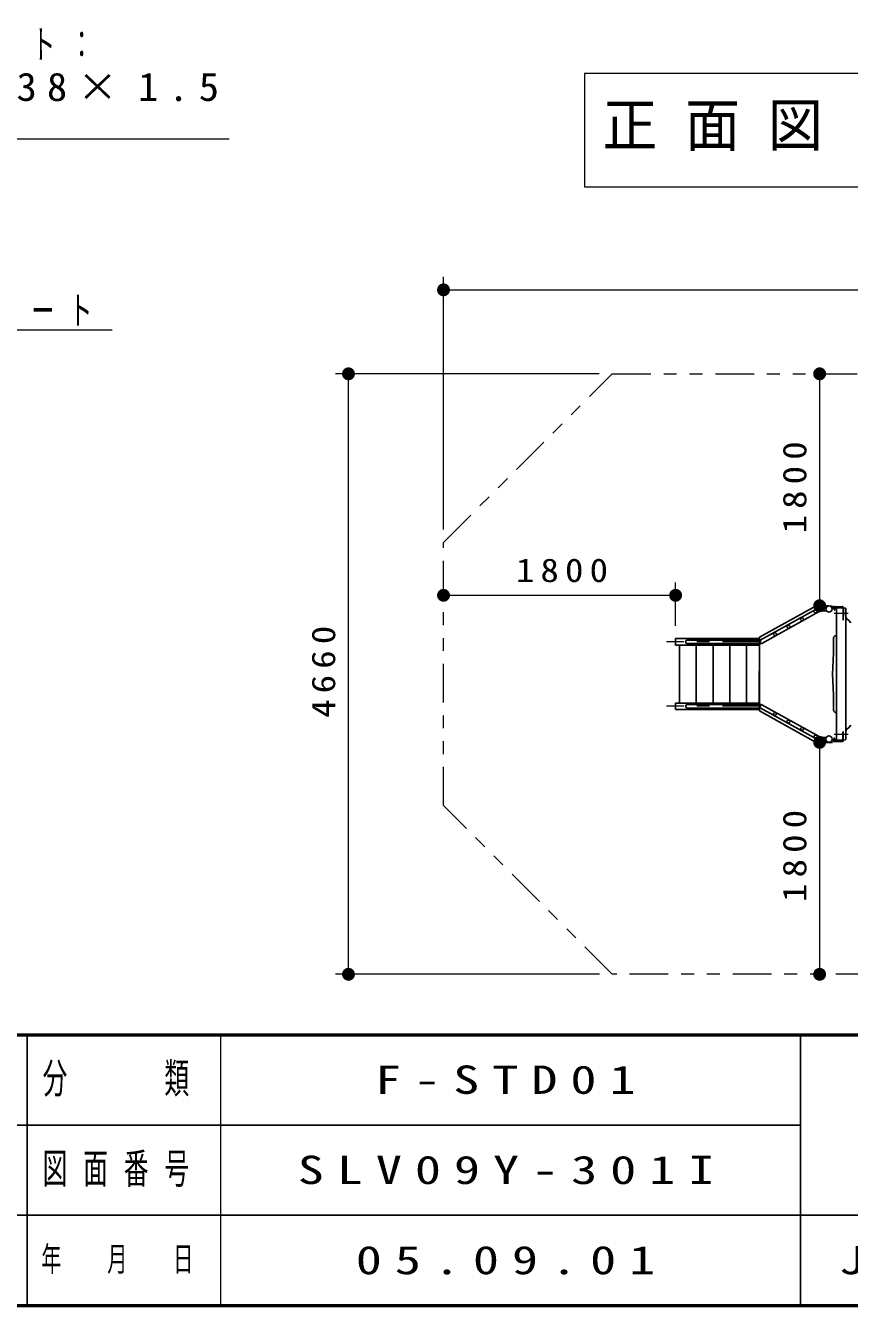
# Model space of a CAD drawing. Units: millimetres on the paper, with parts at other scales. Extents: x -365 to 0, y -47 to 257.
# Drawn here: x -130.1 to -66.2, y 0 to 99.3 of the extents above; entities that cross this region are included whole.
import ezdxf

# ---------------------------------------------------------------- set-up
doc = ezdxf.new("R2010")
doc.units = ezdxf.units.MM
for name, pattern in [('USER1', [4.5, 2.5, -2]), ('USER2', [6, 3, -1, 1, -1]), ('USER3', [8, 3, -1, 1, -1, 1, -1])]:
    doc.linetypes.add(name, pattern=pattern)
doc.layers.add('LY_1', color=7, linetype='Continuous', lineweight=13)
doc.layers.add('LY_2', color=7, linetype='Continuous', lineweight=13)
doc.layers.add('LY_3', color=7, linetype='Continuous')
doc.styles.add('ＭＳ ゴシック', font='')
doc.styles.get('ＭＳ ゴシック').set_extended_font_data('MS Gothic')

# ---------------------------------------------------------------- blocks, each defined once
blk = doc.blocks.new('filled_dot')
at = {"color": 0, "linetype": 'Continuous', "lineweight": -2, "const_width": 1.25}
blk.add_lwpolyline([(-0.625, 0, 1), (0.625, 0, 1)], format="xyb", close=True, dxfattribs=at)

msp = doc.modelspace()

# ---------------------------------------------------------------- linework, layer by layer
at = {"layer": 'LY_1'}
for p, q in [((-86.77, 95.601), (-86.77, 86.801)), ((-38.97, 95.601), (-86.77, 95.601)), ((-148.207, 90.522), (-114.32, 90.522)), ((-86.77, 86.801), (-38.97, 86.801)), ((-97.695, 60.212), (-97.695, 79.812)), ((-97.695, 78.812), (-28.045, 78.812)), ((-147.393, 75.712), (-123.393, 75.712)), ((-85.611, 72.296), (-106.068, 72.296)), ((-105.068, 25.696), (-105.068, 72.296)), ((-68.52, 72.296), (-68.52, 54.296)), ((-79.695, 52.746), (-79.695, 56.106)), ((-97.695, 55.106), (-79.695, 55.106)), ((-67.779, 54.296), (-67.52, 54.296)), ((-67.5, 54.13), (-67.5, 54.139)), ((-67.5, 43.853), (-67.5, 43.862)), ((-68.52, 43.696), (-68.52, 25.696)), ((-67.779, 43.696), (-67.52, 43.696)), ((-85.601, 25.696), (-106.068, 25.696))]:
    msp.add_line(p, q, dxfattribs=at)
at = {"layer": 'LY_1', "lineweight": 25}
for p, q in [((-73.195, 51.846), (-68.779, 54.296)), ((-73.127, 51.614), (-68.687, 54.077)), ((-72.994, 51.377), (-68.555, 53.839)), ((-68.779, 54.296), (-67.795, 54.296)), ((-68.281, 54.182), (-67.997, 54.182)), ((-68.281, 53.91), (-67.997, 53.91)), ((-67.595, 54.184), (-67.171, 54.184)), ((-67.571, 54.139), (-67.171, 54.139)), ((-67.469, 54.059), (-67.469, 54.139)), ((-67.273, 54.059), (-67.469, 54.059)), ((-67.421, 54.059), (-67.421, 54.139)), ((-67.321, 54.059), (-67.321, 54.139)), ((-67.273, 54.059), (-67.273, 54.139)), ((-67.171, 54.184), (-67.171, 54.139)), ((-66.695, 53.19), (-66.695, 53.529)), ((-79.695, 51.246), (-79.695, 51.746)), ((-73.195, 51.746), (-79.695, 51.746)), ((-73.195, 51.846), (-73.195, 48.996)), ((-67.224, 51.981), (-67.224, 46.01)), ((-73.195, 51.246), (-79.695, 51.246)), ((-79.388, 46.746), (-79.388, 51.246)), ((-73.059, 51.632), (-78.784, 51.632)), ((-73.059, 51.36), (-78.784, 51.36)), ((-78.088, 46.746), (-78.088, 51.246)), ((-76.788, 46.746), (-76.788, 51.246)), ((-75.488, 46.746), (-75.488, 51.246)), ((-74.188, 46.746), (-74.188, 51.246)), ((-73.195, 46.146), (-73.195, 48.996)), ((-73.195, 46.746), (-79.695, 46.746)), ((-79.695, 46.746), (-79.695, 46.246)), ((-73.195, 46.246), (-79.695, 46.246)), ((-73.059, 46.632), (-78.784, 46.632)), ((-73.059, 46.36), (-78.784, 46.36)), ((-73.195, 46.146), (-68.779, 43.696)), ((-73.127, 46.378), (-68.687, 43.915)), ((-72.994, 46.615), (-68.555, 44.153)), ((-68.281, 44.082), (-67.997, 44.082)), ((-68.281, 43.81), (-67.997, 43.81)), ((-67.595, 43.808), (-67.171, 43.808)), ((-67.571, 43.853), (-67.171, 43.853)), ((-67.273, 43.933), (-67.469, 43.933)), ((-67.469, 43.933), (-67.469, 43.853)), ((-67.421, 43.933), (-67.421, 43.853)), ((-67.321, 43.933), (-67.321, 43.853)), ((-67.273, 43.933), (-67.273, 43.853)), ((-67.171, 43.808), (-67.171, 43.853)), ((-68.779, 43.696), (-67.795, 43.696))]:
    msp.add_line(p, q, dxfattribs=at)
at = {"layer": 'LY_1', "linetype": 'USER3'}
for p, q in [((-67.475, 54.229), (-67.475, 54.184)), ((-67.475, 54.229), (-66.745, 54.229)), ((-67.475, 54.184), (-66.743, 54.184)), ((-67.371, 54.287), (-67.371, 53.931)), ((-66.72, 54.162), (-66.72, 53.488)), ((-66.675, 54.162), (-66.675, 53.488)), ((-66.675, 53.488), (-66.72, 53.488)), ((-67.475, 43.763), (-67.475, 43.808)), ((-67.475, 43.808), (-66.743, 43.808)), ((-67.475, 43.763), (-66.745, 43.763)), ((-67.371, 43.705), (-67.371, 44.061)), ((-66.72, 43.831), (-66.72, 44.504)), ((-66.675, 44.504), (-66.72, 44.504)), ((-66.675, 43.831), (-66.675, 44.504))]:
    msp.add_line(p, q, dxfattribs=at)
at = {"layer": 'LY_1', "linetype": 'USER2'}
for p, q in [((-66.314, 53.691), (-67.383, 53.691)), ((-73.059, 51.496), (-80.412, 51.496)), ((-73.059, 46.496), (-80.412, 46.496)), ((-66.314, 44.301), (-67.383, 44.301))]:
    msp.add_line(p, q, dxfattribs=at)
at = {"layer": 'LY_1', "linetype": 'USER1'}
for p, q in [((-66.715, 54.119), (-66.715, 53.49)), ((-66.675, 54.118), (-66.675, 53.49)), ((-66.675, 53.49), (-66.715, 53.49)), ((-73.218, 46.746), (-73.218, 51.246)), ((-73.195, 46.746), (-73.195, 51.246)), ((-66.715, 43.874), (-66.715, 44.501)), ((-66.675, 44.501), (-66.715, 44.501)), ((-66.675, 43.875), (-66.675, 44.501))]:
    msp.add_line(p, q, dxfattribs=at)
at = {"layer": 'LY_1', "linetype": 'USER3'}
msp.add_lwpolyline([(-40.261, 72.296), (-28.045, 60.08), (-28.045, 37.912), (-40.261, 25.696), (-84.601, 25.696), (-97.695, 38.79), (-97.695, 59.212), (-84.611, 72.296)], close=True, dxfattribs=at)
at = {"layer": 'LY_1', "lineweight": 25}
msp.add_lwpolyline([(-67.438, 47.35), (-67.438, 46.219), (-67.434, 46.182), (-67.425, 46.147), (-67.409, 46.113), (-67.387, 46.083), (-67.361, 46.057), (-67.331, 46.037), (-67.297, 46.021), (-67.261, 46.012), (-67.224, 46.01), (-67.224, 43.925), (-67.223, 43.916), (-67.221, 43.908), (-67.217, 43.9), (-67.212, 43.893), (-67.205, 43.887), (-67.198, 43.882), (-67.19, 43.879), (-67.181, 43.877), (-67.173, 43.877), (-66.861, 43.868), (-66.551, 43.88), (-66.532, 43.882), (-66.515, 43.892), (-66.503, 43.907), (-66.498, 43.926), (-66.498, 54.066), (-66.499, 54.075), (-66.501, 54.083), (-66.506, 54.091), (-66.511, 54.098), (-66.518, 54.104), (-66.525, 54.108), (-66.533, 54.111), (-66.542, 54.113), (-66.551, 54.113), (-66.861, 54.125), (-67.173, 54.115), (-67.192, 54.113), (-67.208, 54.103), (-67.22, 54.088), (-67.224, 54.069), (-67.224, 51.981), (-67.261, 51.979), (-67.297, 51.97), (-67.331, 51.955), (-67.362, 51.935), (-67.388, 51.909), (-67.409, 51.879), (-67.425, 51.846), (-67.435, 51.81), (-67.438, 51.773), (-67.438, 50.644), (-67.508, 49.513), (-67.528, 48.996), (-67.508, 48.48)], close=True, dxfattribs=at)
for points in [[(-66.499, 53.425), (-66.443, 53.311), (-66.253, 53.147), (-66.099, 52.967)], [(-66.099, 45.025), (-66.253, 44.845), (-66.443, 44.681), (-66.499, 44.567)]]:
    msp.add_lwpolyline(points, dxfattribs=at)
at = {"layer": 'LY_1', "linetype": 'USER1'}
for centre in [(-68.836, 53.839), (-70.937, 52.673), (-69.885, 53.257), (-71.984, 52.093), (-71.984, 45.899), (-70.937, 45.319), (-69.885, 44.735), (-68.836, 44.153)]:
    msp.add_circle(centre, 0.108, dxfattribs=at)
at = {"layer": 'LY_1', "lineweight": 25}
for centre in [(-67.795, 54.046), (-67.795, 43.946)]:
    msp.add_circle(centre, 0.243, dxfattribs=at)
for centre, radius, start, end in [((-68.281, 53.346), 0.836, 90, 119.01753), ((-68.281, 53.346), 0.564, 90, 119.01753), ((-78.784, 51.496), 0.136, 90, 270), ((-73.059, 51.496), 0.136, 120, 299.01753), ((-78.784, 46.496), 0.136, 90, 270), ((-73.059, 46.496), 0.136, 60.98247, 240), ((-68.281, 44.646), 0.836, 240.98247, 270), ((-68.281, 44.646), 0.564, 240.98247, 270)]:
    msp.add_arc(centre, radius, start, end, dxfattribs=at)
at = {"layer": 'LY_1', "linetype": 'USER3'}
for centre, radius, start, end in [((-66.743, 54.162), 0.0675, 0, 90), ((-66.743, 54.162), 0.0225, 0, 90), ((-66.743, 43.831), 0.0675, 270, 0), ((-66.743, 43.831), 0.0225, 270, 0)]:
    msp.add_arc(centre, radius, start, end, dxfattribs=at)
at = {"layer": 'LY_2', "lineweight": 50}
for p, q in [((-365, 21), (0, 21)), ((-365, 0), (0, 0))]:
    msp.add_line(p, q, dxfattribs=at)
at = {"layer": 'LY_2', "lineweight": 25}
for p, q in [((-130, 21), (-130, 0)), ((-70, 21), (-70, 0)), ((-182.5, 14), (-70, 14)), ((-237.5, 7), (0, 7))]:
    msp.add_line(p, q, dxfattribs=at)
at = {"layer": 'LY_2'}
msp.add_line((-115, 21), (-115, 0), dxfattribs=at)

# ---------------------------------------------------------------- block references
at = {"layer": 'LY_1', "xscale": 0.4, "yscale": 0.4}
for p in [(-97.695, 78.812), (-97.695, 55.106)]:
    msp.add_blockref('filled_dot', p, dxfattribs=at)
for p, rotation in [((-105.068, 72.296), 270), ((-68.52, 72.296), 270), ((-79.695, 55.106), 180), ((-68.52, 54.296), 90), ((-68.52, 43.696), 270), ((-105.068, 25.696), 90), ((-68.52, 25.696), 90)]:
    msp.add_blockref('filled_dot', p, dxfattribs=dict(at, rotation=rotation))

# ---------------------------------------------------------------- texts
at = {"layer": 'LY_1', "style": 'ＭＳ ゴシック'}
for s, insert, char_height, attachment_point in [('\\T1.64;\\W0.6;エンドサポート：', (-147.32, 98.972), 2.199, 1), ('\\T1.5;\\W1.05;□-38×38×1.5', (-147.32, 95.672), 2.199, 1), ('\\T1.5;\\W0.95;正面図\u3000S=1/30', (-85.37, 91.201), 3.299, 4), ('\\T1.64;\\W0.6;均しコンクリート', (-147.393, 75.862), 2.199, 7), ('\\T1.33;\\W1.15;1800', (-88.274, 56.106), 1.833, 8)]:
    msp.add_mtext(s, dxfattribs=dict(at, insert=insert, char_height=char_height, attachment_point=attachment_point))
at = {"layer": 'LY_1', "char_height": 1.833, "attachment_point": 8, "rotation": 90, "style": 'ＭＳ ゴシック'}
for s, insert in [('\\T1.33;\\W1.15;1800', (-69.52, 63.717)), ('\\T1.33;\\W1.15;4660', (-106.068, 49.405)), ('\\T1.33;\\W1.15;1800', (-69.52, 35.117))]:
    msp.add_mtext(s, dxfattribs=dict(at, insert=insert))
at = {"layer": 'LY_2', "attachment_point": 5, "style": 'ＭＳ ゴシック'}
for s, insert, char_height in [('\\T1.64;\\W0.6;分\u3000\u3000類', (-122.5, 17.5), 2.346), ('\\T1.64;\\W0.6;図面番号', (-122.5, 10.5), 2.346), ('\\T1.64;\\W0.6;年\u3000月\u3000日', (-122.5, 3.5), 1.906), ('\\T1.5;\\W1.35;JOB', (-62.5, 3.5), 2.199)]:
    msp.add_mtext(s, dxfattribs=dict(at, insert=insert, char_height=char_height))
at = {"layer": 'LY_3', "char_height": 2.199, "attachment_point": 4, "style": 'ＭＳ ゴシック'}
for s, insert in [('\\T1.5;\\W1.35;F-STD01', (-103, 17.5)), ('\\T1.5;\\W1.35;SLV09Y-301I', (-109, 10.5)), ('\\T1.5;\\W1.35;05.09.01', (-104.5, 3.5))]:
    msp.add_mtext(s, dxfattribs=dict(at, insert=insert))

doc.saveas('drawing.dxf')
